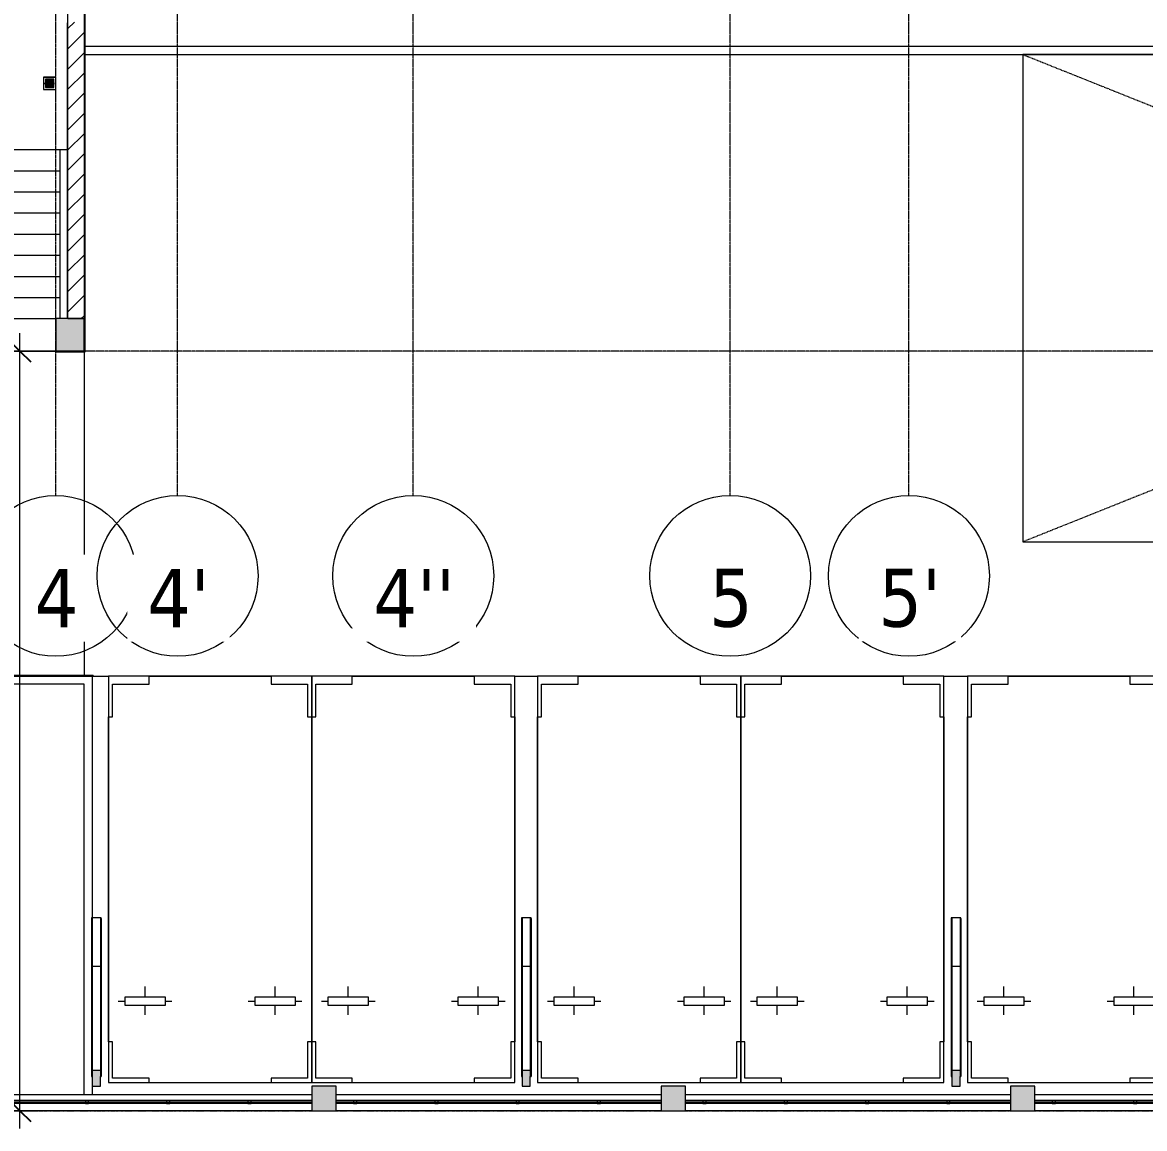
# Model space of a CAD drawing. Header units: millimetres. Extents: x 5356 to 209803, y -16346 to 109894.
# Drawn here: x 44043 to 57853, y 7668 to 21282 of the extents above; entities that cross this region are included whole.
import ezdxf

# ---------------------------------------------------------------- set-up
doc = ezdxf.new("R2010")
doc.units = ezdxf.units.MM
for name, pattern in [('Dash', [6, 3, -3]), ('Double dash', [41.999998, 12, -6, 6, -6, 6, -6]), ('Grid Line', [22.225, 12.7, -3.175, 3.175, -3.175]), ('IMPORT-Overhead', [3.96875, 2.38125, -1.5875])]:
    doc.linetypes.add(name, pattern=pattern)
for name, color, linetype, lineweight in [('0-1', 7, 'Continuous', 5), ('A-ANNO-DIMS', 211, 'Continuous', 9), ('A-ANNO-DIMS-220', 211, 'Continuous', 9), ('A-AREA-1', 30, 'IMPORT-Overhead', 9), ('A-FLOR', 192, 'Continuous', 9), ('A-FLOR-HRAL', 11, 'Continuous', 9), ('A-WALL', 113, 'Continuous', 9), ('A-WALL-3', 113, 'Continuous', 18), ('A-WALL-PATT-3', 111, 'Continuous', 9), ('C-PRKG', 70, 'Continuous', 9), ('C-PRKG-HDLN', 70, 'Dash', 9), ('C-PROP-LINE', 91, 'Double dash', 18), ('G-IMPT', 8, 'Continuous', 9), ('M-EQPM', 50, 'Continuous', 9), ('S-BEAM-1', 9, 'Continuous', 9), ('S-COLS', 52, 'Continuous', 9), ('S-COLS-1', 254, 'Continuous', 5), ('S-COLS-2', 253, 'Continuous', 18), ('S-COLS-3', 9, 'Continuous', 9), ('S-COLS-4', 52, 'Continuous', 18), ('S-GRID-1', 1, 'Grid Line', 9), ('S-GRID-IDEN', 1, 'Continuous', 9), ('S-STRS', 31, 'Continuous', 9)]:
    doc.layers.add(name, color=color, linetype=linetype, lineweight=lineweight)
doc.styles.add('Arial_2', font='arial_0.ttf', dxfattribs={"width": 0.9, "height": 660})
doc.styles.add('Tahoma_B', font='tahomabd_0.ttf', dxfattribs={"height": 715})
doc.dimstyles.new('1_Dim_chi_tiet_khu_đất_2', dxfattribs={"dimscale": 304.8, "dimtxt": 673.371204, "dimasz": 0.866142, "dimexe": 0.721785, "dimexo": 0.0625, "dimgap": 0.072178, "dimtad": 1, "dimdec": 0, "dimrnd": 5, "dimzin": 0, "dimdsep": 46, "dimtxsty": 'Arial_2', "dimblk1": 'OBLIQUE', "dimblk2": 'OBLIQUE', "dimsah": 1, "dimcen": 0.09, "dimdle": 0.721785, "dimazin": 0, "dimtfac": 1, "dimtdec": 4, "dimtix": 1, "dimtmove": 0, "dimatfit": 3, "dimfxl": 2.165354, "dimfxlon": 1, "dimtvp": 1, "dimtolj": 1, "dimtzin": 0, "dimarcsym": 2})

# ---------------------------------------------------------------- blocks, each defined once
blk = doc.blocks.new('NCV_TKTC_KET CAU_rvt-1-TKCS_MB ĐỊNH VỊ MỐC TỌA ĐỘ CÔNG TRÌNH')
at = {"layer": 'S-COLS-1'}
blk.add_hatch(color=256, dxfattribs=at).paths.add_polyline_path([(44453, 17237), (44803, 17237), (44803, 17637), (44453, 17637)])
at = {"layer": 'S-BEAM-1'}
blk.add_line((44503, 19717), (44503, 17637), dxfattribs=at)
at = {"layer": 'S-COLS-2'}
for p, q in [((44803, 17637), (44453, 17637)), ((44453, 17637), (44453, 17237)), ((44803, 17237), (44803, 17637)), ((44453, 17237), (44803, 17237))]:
    blk.add_line(p, q, dxfattribs=at)
blk = doc.blocks.new('BAI XE PCCC - BAI XE PCCC-V180-TKCS_MB ĐỊNH VỊ MỐC TỌA ĐỘ CÔNG TRÌNH')
at = {"layer": 'C-PRKG'}
for p, q in [((0, 6000), (0, 0)), ((15000, 6000), (0, 6000)), ((0, 0), (15000, 0))]:
    blk.add_line(p, q, dxfattribs=at)
at = {"layer": 'C-PRKG-HDLN'}
for p, q in [((15000, 6000), (0, 0)), ((0, 6000), (15000, 0))]:
    blk.add_line(p, q, dxfattribs=at)
blk = doc.blocks.new('NBS_CLDPhysicalSecuritySystems_MtlMeshPnlFncngSym_CLDModsecSecurusS3_InfillPanel - NBS_CLDPhysicalSecuritySystems_MtlMeshPnlFncngSym_CLDModsecSecurusS2_InfillPanel-2369396-TKCS_MB ĐỊNH VỊ MỐC TỌA ĐỘ CÔNG TRÌNH')
at = {"layer": 'A-FLOR-HRAL'}
for p, q in [((218, 27), (0, 27)), ((4000, 6), (0, 6)), ((214, 23), (214, 6)), ((250, 27), (218, 27)), ((1218, 27), (250, 27)), ((254, 6), (254, 23)), ((1214, 23), (1214, 6)), ((1250, 27), (1218, 27)), ((2218, 27), (1250, 27)), ((1254, 6), (1254, 23)), ((2214, 23), (2214, 6)), ((2250, 27), (2218, 27)), ((3218, 27), (2250, 27)), ((2254, 6), (2254, 23)), ((3214, 23), (3214, 6)), ((3250, 27), (3218, 27)), ((4000, 27), (3250, 27)), ((3254, 6), (3254, 23)), ((0, -6), (4000, -6)), ((214, -6), (214, -11)), ((214, -11), (254, -11)), ((254, -11), (254, -6)), ((1214, -6), (1214, -11)), ((1214, -11), (1254, -11)), ((1254, -11), (1254, -6)), ((2214, -6), (2214, -11)), ((2214, -11), (2254, -11)), ((2254, -11), (2254, -6)), ((3214, -6), (3214, -11)), ((3214, -11), (3254, -11)), ((3254, -11), (3254, -6))]:
    blk.add_line(p, q, dxfattribs=at)
for centre, start, end in [((218, 23), 90, 180), ((250, 23), 360, 90), ((1218, 23), 90, 180), ((1250, 23), 360, 90), ((2218, 23), 90, 180), ((2250, 23), 360, 90), ((3218, 23), 90, 180), ((3250, 23), 360, 90)]:
    blk.add_arc(centre, 4, start, end, dxfattribs=at)
blk = doc.blocks.new('TKTC_XREF_251221_MB TANG 1 - TKTC_XREF_260130_MB TANG 1_dwg_FD-4202126-TKCS_MB ĐỊNH VỊ MỐC TỌA ĐỘ CÔNG TRÌNH')
at = {"layer": 'G-IMPT'}
for p, q in [((53, 0), (-53, 0)), ((-38, 38), (38, -38)), ((38, 38), (-38, -38)), ((0, 53), (0, -53))]:
    blk.add_line(p, q, dxfattribs=at)
at = {"layer": 'G-IMPT', "flags": 128}
blk.add_lwpolyline([(-75, -75), (75, -75), (75, 75), (-75, 75)], close=True, dxfattribs=at)
at = {"layer": 'G-IMPT'}
blk.add_circle((0, 0), 53.3, dxfattribs=at)
blk = doc.blocks.new('TKTC_XREF_251221_MB TANG 1 - TKTC_XREF_260130_MB TANG 1_dwg_THU NUOC - THU NUOC-444531-TKCS_MB TẦNG 1-4202120-TKCS_MB ĐỊNH VỊ MỐC TỌA ĐỘ CÔNG TRÌNH')
at = {"layer": 'M-EQPM'}
for p, q in [((-23, 11), (41, 11)), ((41, 5), (-23, 5)), ((-11, 23), (28, 23)), ((28, 17), (-11, 17)), ((-1, 36), (19, 36)), ((19, 30), (-1, 30)), ((-23, -14), (41, -14)), ((41, -20), (-23, -20)), ((-11, -26), (28, -26)), ((28, -32), (-11, -32)), ((-1, -38), (19, -38)), ((19, -44), (-1, -44))]:
    blk.add_line(p, q, dxfattribs=at)
at = {"layer": 'M-EQPM', "flags": 128}
for points in [[(84, -79), (84, 71), (-66, 71), (-66, -79)], [(59, -54), (59, 46), (-41, 46), (-41, -54)]]:
    blk.add_lwpolyline(points, close=True, dxfattribs=at)
for points in [[(-23, -1), (1, -1), (1, -7), (-23, -7)], [(41, -7), (17, -7), (17, -1), (41, -1)]]:
    blk.add_lwpolyline(points, dxfattribs=at)
at = {"layer": 'M-EQPM'}
for centre, radius, start, end in [((9, -4), 45, 360, 180), ((9, -4), 45, 360, 180), ((-23, 8), 3, 90, 270), ((-11, 20), 3, 90, 270), ((-1, 33), 3, 90, 270), ((19, 33), 3, 270, 90), ((28, 20), 3, 270, 90), ((41, 8), 3, 270, 90), ((9, -4), 45, 180, 360), ((9, -4), 45, 180, 360), ((-23, -4), 3, 90, 270), ((-23, -17), 3, 90, 270), ((-11, -29), 3, 90, 270), ((-1, -41), 3, 90, 270), ((19, -41), 3, 270, 90), ((28, -29), 3, 270, 90), ((41, -4), 3, 270, 90), ((41, -17), 3, 270, 90)]:
    blk.add_arc(centre, radius, start, end, dxfattribs=at)
blk = doc.blocks.new('TKTC_XREF_251221_MB TANG 1 - TKTC_XREF_260130_MB TANG 1_dwg-4202109-TKCS_MB ĐỊNH VỊ MỐC TỌA ĐỘ CÔNG TRÌNH')
at = {"layer": 'G-IMPT'}
blk.add_line((-160739, -384110), (-158699, -384110), dxfattribs=at)
for name, p in [('TKTC_XREF_251221_MB TANG 1 - TKTC_XREF_260130_MB TANG 1_dwg_THU NUOC - THU NUOC-444531-TKCS_MB TẦNG 1-4202120-TKCS_MB ĐỊNH VỊ MỐC TỌA ĐỘ CÔNG TRÌNH', (-158783, -380810)), ('TKTC_XREF_251221_MB TANG 1 - TKTC_XREF_260130_MB TANG 1_dwg_FD-4202126-TKCS_MB ĐỊNH VỊ MỐC TỌA ĐỘ CÔNG TRÌNH', (-158774, -380816))]:
    blk.add_blockref(name, p)
blk = doc.blocks.new('TKTC_XREF_251221_MB TANG 1 - TKTC_XREF_251221_MB TANG 1-2038492-TKCS_MB ĐỊNH VỊ MỐC TỌA ĐỘ CÔNG TRÌNH')
blk.add_blockref('TKTC_XREF_251221_MB TANG 1 - TKTC_XREF_260130_MB TANG 1_dwg-4202109-TKCS_MB ĐỊNH VỊ MỐC TỌA ĐỘ CÔNG TRÌNH', (169499, 384110))
blk = doc.blocks.new('TRỤ ĐỂ XE ĐẦU HỒI - TRỤ ĐỂ XE ĐẦU HỒI-2550560-TKCS_MB ĐỊNH VỊ MỐC TỌA ĐỘ CÔNG TRÌNH')
at = {"layer": 'S-COLS-3'}
blk.add_hatch(color=256, dxfattribs=at).paths.add_polyline_path([(-50, 100), (-50, -100), (50, -100), (50, 100)])
at = {"layer": 'S-COLS'}
for p, q in [((-60, -1350), (-60, -20)), ((-50, -20), (-60, -20)), ((-50, -1350), (-50, -20)), ((50, -100), (-50, -100)), ((50, -1350), (50, -20)), ((60, -20), (50, -20)), ((60, -1350), (60, -20)), ((-60, -1966), (-60, -1350)), ((-50, -1350), (-60, -1350)), ((-50, -1966), (-50, -1350)), ((-50, -1375), (50, -1375)), ((50, -1966), (50, -1350)), ((60, -1350), (50, -1350)), ((60, -1966), (60, -1350)), ((-50, -1966), (-60, -1966)), ((-60, -1966), (-60, -1975)), ((-60, -1975), (60, -1975)), ((-50, -1974), (-50, -1966)), ((-50, -1974), (50, -1974)), ((60, -1966), (50, -1966)), ((50, -1974), (50, -1966)), ((60, -1975), (60, -1966))]:
    blk.add_line(p, q, dxfattribs=at)
at = {"layer": 'S-COLS-4'}
for p, q in [((-50, 100), (-50, -20)), ((50, 100), (-50, 100)), ((50, -20), (50, 100))]:
    blk.add_line(p, q, dxfattribs=at)
blk = doc.blocks.new('xe oto1 - xe oto-V345-TKCS_MB ĐỊNH VỊ MỐC TỌA ĐỘ CÔNG TRÌNH')
at = {"layer": 'C-PRKG'}
for p, q in [((-2000, 5000), (-2500, 5000)), ((-2500, 5000), (-2500, 4500)), ((-2500, 5000), (-2500, 0)), ((0, 5000), (-2500, 5000)), ((-2000, 4950), (-2000, 5000)), ((0, 5000), (-500, 5000)), ((-500, 5000), (-500, 4950)), ((0, 4500), (0, 5000)), ((0, 0), (0, 5000)), ((-2450, 4500), (-2450, 4950)), ((-2450, 4950), (-2000, 4950)), ((-500, 4950), (-50, 4950)), ((-50, 4950), (-50, 4500)), ((-2500, 4500), (-2450, 4500)), ((-2500, 500), (-2500, 4500)), ((-2500, 4500), (-2500, 500)), ((-50, 4500), (0, 4500)), ((0, 500), (0, 4500)), ((0, 4500), (0, 500)), ((-2050, 4170), (-2050, 4050)), ((-2050, 4170), (-2050, 4050)), ((-450, 4170), (-450, 4050)), ((-450, 4170), (-450, 4050)), ((-1800, 4050), (-2300, 4050)), ((-2300, 4050), (-2300, 3950)), ((-1800, 3950), (-1800, 4050)), ((-200, 4050), (-700, 4050)), ((-700, 4050), (-700, 3950)), ((-200, 3950), (-200, 4050)), ((-2300, 4000), (-2380, 4000)), ((-2300, 4000), (-2380, 4000)), ((-2300, 3950), (-1800, 3950)), ((-2050, 3950), (-2050, 3820)), ((-2050, 3950), (-2050, 3820)), ((-1720, 4000), (-1800, 4000)), ((-1720, 4000), (-1800, 4000)), ((-700, 4000), (-780, 4000)), ((-700, 4000), (-780, 4000)), ((-700, 3950), (-200, 3950)), ((-450, 3950), (-450, 3820)), ((-450, 3950), (-450, 3820)), ((-120, 4000), (-200, 4000)), ((-120, 4000), (-200, 4000)), ((-2450, 500), (-2500, 500)), ((-2500, 500), (-2500, 0)), ((-2450, 100), (-2450, 500)), ((0, 500), (-50, 500)), ((-50, 500), (-50, 100)), ((0, 0), (0, 500)), ((-2500, 0), (-2000, 0)), ((-2500, 0), (0, 0)), ((-2000, 100), (-2450, 100)), ((-2000, 0), (-2000, 100)), ((-500, 100), (-500, 0)), ((-50, 100), (-500, 100)), ((-500, 0), (0, 0))]:
    blk.add_line(p, q, dxfattribs=at)
blk = doc.blocks.new('Family - ___-1476882-TKCS_MB ĐỊNH VỊ MỐC TỌA ĐỘ CÔNG TRÌNH')
at = {"layer": 'C-PROP-LINE'}
blk.add_line((26104, 7888), (134801, 7888), dxfattribs=at)
blk = doc.blocks.new('Grid - M_Grid Head - Circle-353313-TKCS_MB ĐỊNH VỊ MỐC TỌA ĐỘ CÔNG TRÌNH')
at = {"layer": 'S-GRID-IDEN'}
blk.add_circle((0, 0), 4.5, dxfattribs=at)
blk = doc.blocks.new('DIMBLOCK32-TKCS_MB ĐỊNH VỊ MỐC TỌA ĐỘ CÔNG TRÌNH')
at = {"layer": 'A-ANNO-DIMS-220'}
for p, q in [((44012, 7668), (44012, 17457)), ((43352, 17237), (44232, 17237)), ((44012, 17237), (43352, 17237)), ((43352, 7888), (44232, 7888)), ((44012, 7888), (43352, 7888))]:
    blk.add_line(p, q, dxfattribs=at)
at = {"layer": 'A-ANNO-DIMS-220', "lineweight": 25}
for p, q in [((44012, 17237), (43880, 17369)), ((44012, 17237), (44144, 17105)), ((44012, 7888), (43880, 8020)), ((44012, 7888), (44144, 7756))]:
    blk.add_line(p, q, dxfattribs=at)
at = {"layer": 'A-ANNO-DIMS-220', "color": 0, "insert": (43133, 11651), "char_height": 660, "width": 2187.94, "attachment_point": 1, "rotation": 90, "line_spacing_factor": 0.941778, "style": 'Arial_2'}
blk.add_mtext('9350', dxfattribs=at)
blk = doc.blocks.new('_Oblique')
at = {"color": 0, "linetype": 'ByBlock', "lineweight": -2}
blk.add_line((-0.5, -0.5), (0.5, 0.5), dxfattribs=at)

msp = doc.modelspace()

# ---------------------------------------------------------------- hatches: boundary and pattern name
at = {"layer": 'A-WALL-PATT-3'}
h = msp.add_hatch(dxfattribs=at)
h.set_pattern_fill('FP_1', color=256, style=0, pattern_type=2)
h.set_pattern_definition([(45, (0, 0), (-124.4508, 124.4508), [])])
h.paths.add_polyline_path([(44602.6, 17636.9), (44802.6, 17636.9), (44802.6, 21286.9), (44602.6, 21286.9), (44602.6, 17646.9)])
h.paths.add_polyline_path([(44802.6, 21486.9), (44802.6, 24537.4), (44602.6, 24537.4), (44602.6, 21486.9)])
at = {"layer": 'S-COLS-1'}
for points in [[(47721.6, 7888.2), (47903.5, 7888.2), (47903.5, 8188.2), (47603.5, 8188.2), (47603.5, 7888.2)], [(51903.5, 7888.2), (52203.5, 7888.2), (52203.5, 8188.2), (51903.5, 8188.2)], [(56203.5, 7888.2), (56503.5, 7888.2), (56503.5, 8188.2), (56203.5, 8188.2)]]:
    msp.add_hatch(color=256, dxfattribs=at).paths.add_polyline_path(points)

# ---------------------------------------------------------------- linework, layer by layer
at = {"layer": 'A-AREA-1'}
msp.add_line((42402.6, 19716.9), (44592.6, 19716.9), dxfattribs=at)
at = {"layer": 'A-FLOR'}
for p, q in [((42402.6, 19716.9), (44592.6, 19716.9)), ((44452.6, 17236.9), (42412.6, 17236.9)), ((44802.6, 17226.9), (44802.6, 13246.9)), ((44912.6, 13236.9), (45102.6, 13236.9)), ((45602.6, 13236.9), (47102.6, 13236.9)), ((48102.6, 13236.9), (49602.6, 13236.9)), ((50102.6, 13236.9), (50382.6, 13236.9)), ((50882.6, 13236.9), (52382.6, 13236.9)), ((53382.6, 13236.9), (54882.6, 13236.9)), ((55382.6, 13236.9), (55672.6, 13236.9)), ((56172.6, 13236.9), (57672.6, 13236.9))]:
    msp.add_line(p, q, dxfattribs=at)
at = {"layer": 'A-WALL'}
for p, q in [((44602.6, 17636.9), (44602.6, 24526.9)), ((44812.6, 20988.2), (73117.6, 20988.2)), ((44812.6, 20888.2), (81452.6, 20888.2)), ((44592.6, 17646.9), (44602.6, 17646.9)), ((36802.6, 13246.9), (44912.6, 13246.9)), ((36802.6, 13236.9), (44902.6, 13236.9)), ((44802.6, 13136.9), (36902.6, 13136.9)), ((44802.6, 8088.2), (44802.6, 13136.9)), ((44902.6, 13236.9), (44902.6, 10263.6)), ((44912.6, 13236.9), (44912.6, 13246.9)), ((44902.6, 8188.2), (44902.6, 8088.2)), ((43603.5, 8088.2), (47603.5, 8088.2)), ((47903.5, 8088.2), (51903.5, 8088.2)), ((52203.5, 8088.2), (56203.5, 8088.2)), ((56503.5, 8088.2), (60503.5, 8088.2)), ((47603.5, 7888.2), (43603.5, 7888.2)), ((51903.5, 7888.2), (47903.5, 7888.2)), ((56203.5, 7888.2), (52203.5, 7888.2)), ((60503.5, 7888.2), (56503.5, 7888.2))]:
    msp.add_line(p, q, dxfattribs=at)
at = {"layer": 'A-WALL-3'}
for p, q in [((44812.6, 17226.9), (44812.6, 24527.4)), ((44802.6, 21486.9), (44802.6, 17236.9)), ((44592.6, 21276.9), (44592.6, 17646.9)), ((44602.6, 17636.9), (44802.6, 17636.9)), ((44802.6, 17236.9), (44452.6, 17236.9)), ((44452.6, 17236.9), (44452.6, 17226.9)), ((44452.6, 17226.9), (44812.6, 17226.9))]:
    msp.add_line(p, q, dxfattribs=at)
at = {"layer": 'S-COLS-4'}
for p, q in [((47903.5, 8188.2), (47603.5, 8188.2)), ((47603.5, 8188.2), (47603.5, 7888.2)), ((47903.5, 7888.2), (47903.5, 8188.2)), ((52203.5, 8188.2), (51903.5, 8188.2)), ((51903.5, 8188.2), (51903.5, 7888.2)), ((52203.5, 7888.2), (52203.5, 8188.2)), ((56503.5, 8188.2), (56203.5, 8188.2)), ((56203.5, 8188.2), (56203.5, 7888.2)), ((56503.5, 7888.2), (56503.5, 8188.2)), ((47603.5, 7888.2), (47903.5, 7888.2)), ((51903.5, 7888.2), (52203.5, 7888.2)), ((56203.5, 7888.2), (56503.5, 7888.2))]:
    msp.add_line(p, q, dxfattribs=at)
at = {"layer": 'S-GRID-1'}
for p, q in [((44452.6, 20960.6), (44452.6, 80482.7)), ((45952.6, 20960.6), (45952.6, 80482.7)), ((48852.6, 20960.6), (48852.6, 80482.7)), ((52752.6, 20960.6), (52752.6, 80482.7)), ((54952.6, 20960.6), (54952.6, 80482.7)), ((44452.6, 15460.6), (44452.6, 20960.6)), ((45952.6, 15460.6), (45952.6, 20960.6)), ((48852.6, 15460.6), (48852.6, 20960.6)), ((52752.6, 15460.6), (52752.6, 20960.6)), ((54952.6, 15460.6), (54952.6, 20960.6)), ((131551.8, 17236.9), (29351.8, 17236.9))]:
    msp.add_line(p, q, dxfattribs=at)
at = {"layer": 'S-STRS'}
for p, q in [((42402.6, 19716.9), (44592.6, 19716.9)), ((42402.6, 19456.9), (44502.6, 19456.9)), ((42402.6, 19196.9), (44502.6, 19196.9)), ((42402.6, 18936.9), (44502.6, 18936.9)), ((42402.6, 18676.9), (44502.6, 18676.9)), ((42402.6, 18416.9), (44502.6, 18416.9)), ((42402.6, 18156.9), (44502.6, 18156.9)), ((42402.6, 17896.9), (44502.6, 17896.9)), ((42402.6, 17636.9), (44452.6, 17636.9))]:
    msp.add_line(p, q, dxfattribs=at)

# ---------------------------------------------------------------- block references
at = {"layer": '0-1'}
msp.add_blockref('NCV_TKTC_KET CAU_rvt-1-TKCS_MB ĐỊNH VỊ MỐC TỌA ĐỘ CÔNG TRÌNH', (0, 0), dxfattribs=at)
at = {"layer": 'A-FLOR-HRAL'}
for p in [(43603.5, 7988.2), (47903.5, 7988.2), (52203.5, 7988.2), (56503.5, 7988.2)]:
    msp.add_blockref('NBS_CLDPhysicalSecuritySystems_MtlMeshPnlFncngSym_CLDModsecSecurusS3_InfillPanel - NBS_CLDPhysicalSecuritySystems_MtlMeshPnlFncngSym_CLDModsecSecurusS2_InfillPanel-2369396-TKCS_MB ĐỊNH VỊ MỐC TỌA ĐỘ CÔNG TRÌNH', p, dxfattribs=at)
at = {"layer": 'C-PRKG'}
msp.add_blockref('BAI XE PCCC - BAI XE PCCC-V180-TKCS_MB ĐỊNH VỊ MỐC TỌA ĐỘ CÔNG TRÌNH', (56352.6, 14888.2), dxfattribs=at)
at = {"layer": 'C-PRKG', "rotation": 180}
for p in [(45102.6, 13236.9), (47602.6, 13236.9), (50382.6, 13236.9), (52882.6, 13236.9), (55672.6, 13236.9)]:
    msp.add_blockref('xe oto1 - xe oto-V345-TKCS_MB ĐỊNH VỊ MỐC TỌA ĐỘ CÔNG TRÌNH', p, dxfattribs=at)
at = {"layer": 'C-PROP-LINE'}
msp.add_blockref('Family - ___-1476882-TKCS_MB ĐỊNH VỊ MỐC TỌA ĐỘ CÔNG TRÌNH', (0, 0), dxfattribs=at)
at = {"layer": 'M-EQPM'}
msp.add_blockref('TKTC_XREF_251221_MB TANG 1 - TKTC_XREF_251221_MB TANG 1-2038492-TKCS_MB ĐỊNH VỊ MỐC TỌA ĐỘ CÔNG TRÌNH', (33652.6, 17236.9), dxfattribs=at)
at = {"layer": 'S-COLS', "rotation": 180}
for p in [(44952.6, 8288.2), (50242.6, 8288.2), (55532.6, 8288.2)]:
    msp.add_blockref('TRỤ ĐỂ XE ĐẦU HỒI - TRỤ ĐỂ XE ĐẦU HỒI-2550560-TKCS_MB ĐỊNH VỊ MỐC TỌA ĐỘ CÔNG TRÌNH', p, dxfattribs=at)
at = {"layer": 'S-GRID-IDEN', "xscale": 219.9999999999998, "yscale": 219.9999999999998, "zscale": 219.9999999999998}
for p in [(44452.6, 14470.6), (48852.6, 14470.6), (52752.6, 14470.6), (54952.6, 14470.6)]:
    msp.add_blockref('Grid - M_Grid Head - Circle-353313-TKCS_MB ĐỊNH VỊ MỐC TỌA ĐỘ CÔNG TRÌNH', p, dxfattribs=at)

# ---------------------------------------------------------------- next in the draw order: texts
at = {"layer": 'S-GRID-IDEN', "char_height": 715, "attachment_point": 5, "line_spacing_factor": 0.996129, "style": 'Tahoma_B', "bg_fill": 3, "box_fill_scale": 1.25, "bg_fill_color": 256, "bg_fill_true_color": 13158600, "bg_fill_transparency": 0}
for s, insert, width in [('\\pt2793.99835,5587.9967,8382.0022,11176.00055,13969.9989,16763.99725,19558.00275,22352.0011,25145.99945,27939.9978,30734.0033,33528.00165,36322,39115.99835,41909.9967,44704.0022,47498.00055,50291.9989,53085.99725,55880.00275,58674.0011,61467.99945,64261.9978,67056.0033,69850.00165,72644,75437.99835,78231.9967,81026.0022,83820.00055,86613.9989,89407.99725;4', (44462.9, 14196), 640.2), ("\\pt2793.99835,5587.9967,8382.0022,11176.00055,13969.9989,16763.99725,19558.00275,22352.0011,25145.99945,27939.9978,30734.0033,33528.00165,36322,39115.99835,41909.9967,44704.0022,47498.00055,50291.9989,53085.99725,55880.00275,58674.0011,61467.99945,64261.9978,67056.0033,69850.00165,72644,75437.99835,78231.9967,81026.0022,83820.00055,86613.9989,89407.99725;4''", (48862.9, 14196), 1163.8), ('\\pt2793.99835,5587.9967,8382.0022,11176.00055,13969.9989,16763.99725,19558.00275,22352.0011,25145.99945,27939.9978,30734.0033,33528.00165,36322,39115.99835,41909.9967,44704.0022,47498.00055,50291.9989,53085.99725,55880.00275,58674.0011,61467.99945,64261.9978,67056.0033,69850.00165,72644,75437.99835,78231.9967,81026.0022,83820.00055,86613.9989,89407.99725;5', (52762.9, 14196), 640.2), ("\\pt2793.99835,5587.9967,8382.0022,11176.00055,13969.9989,16763.99725,19558.00275,22352.0011,25145.99945,27939.9978,30734.0033,33528.00165,36322,39115.99835,41909.9967,44704.0022,47498.00055,50291.9989,53085.99725,55880.00275,58674.0011,61467.99945,64261.9978,67056.0033,69850.00165,72644,75437.99835,78231.9967,81026.0022,83820.00055,86613.9989,89407.99725;5'", (54962.9, 14196), 902)]:
    msp.add_mtext(s, dxfattribs=dict(at, insert=insert, width=width))

# ---------------------------------------------------------------- next in the draw order: block references
at = {"layer": 'S-GRID-IDEN', "xscale": 219.9999999999998, "yscale": 219.9999999999998, "zscale": 219.9999999999998}
msp.add_blockref('Grid - M_Grid Head - Circle-353313-TKCS_MB ĐỊNH VỊ MỐC TỌA ĐỘ CÔNG TRÌNH', (45952.6, 14470.6), dxfattribs=at)

# ---------------------------------------------------------------- next in the draw order: dimensions: what is measured, and where the dimension line sits
at = {"layer": 'A-ANNO-DIMS'}
dim = msp.add_linear_dim(base=(44012.1, 17236.9), p1=(43352.1, 7888.2), p2=(43352.1, 17236.9), angle=90, dimstyle='1_Dim_chi_tiet_khu_đất_2', override={"dimpost": '<>', "dimfxl": 9348.70801}, dxfattribs=at)
dim.commit()
dim.dimension.update_dxf_attribs({"geometry": 'DIMBLOCK32-TKCS_MB ĐỊNH VỊ MỐC TỌA ĐỘ CÔNG TRÌNH', "text_midpoint": (43652.9, 12562.6)})

# ---------------------------------------------------------------- next in the draw order: texts
at = {"layer": 'S-GRID-IDEN', "insert": (45962.9, 14196), "char_height": 715, "width": 902, "attachment_point": 5, "line_spacing_factor": 0.996129, "style": 'Tahoma_B', "bg_fill": 3, "box_fill_scale": 1.25, "bg_fill_color": 256, "bg_fill_true_color": 13158600, "bg_fill_transparency": 0}
msp.add_mtext("\\pt2793.99835,5587.9967,8382.0022,11176.00055,13969.9989,16763.99725,19558.00275,22352.0011,25145.99945,27939.9978,30734.0033,33528.00165,36322,39115.99835,41909.9967,44704.0022,47498.00055,50291.9989,53085.99725,55880.00275,58674.0011,61467.99945,64261.9978,67056.0033,69850.00165,72644,75437.99835,78231.9967,81026.0022,83820.00055,86613.9989,89407.99725;4'", dxfattribs=at)

doc.saveas('drawing.dxf')
